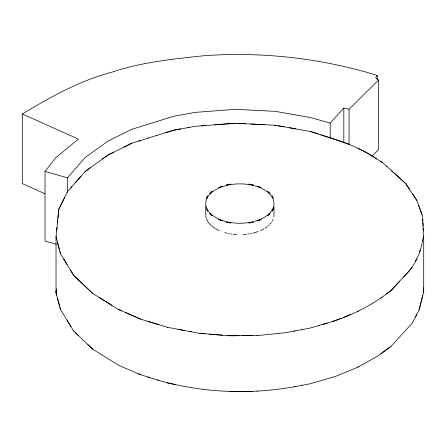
<?xml version="1.0" encoding="UTF-8"?>
<svg xmlns="http://www.w3.org/2000/svg" width="446" height="446" viewBox="0 0 446 446"><rect width="100%" height="100%" fill="white"/><g stroke="black" fill="none" stroke-linecap="round" stroke-linejoin="round"><path stroke-width="0.67" d="M56.642 230.866L56.982 227.41M59.379 305.359L56.029 292.805L56.029 237.088L57.685 220.346M57.891 218.295L58.788 209.319L64.547 197.595M56.029 292.805L56.397 289.103L56.029 292.805L56.675 295.219M57.445 222.716L58.236 214.849M58.253 214.671L58.788 209.319L67.435 191.73L71.845 186.69M59.379 249.637L56.073 236.609M422.713 239.959C420.405 253.869 414.273 267.143 403.719 276.665L403.569 276.827M423.477 236.949L422.92 222.615M301.87 385.35L310.254 383.75L335.888 376.262L358.01 367.097L377.706 356.07L390.98 346.375L412.137 323.25L419.078 310.07L420.227 305.504M419.078 310.07L423.7 291.79L423.7 236.073L422.54 240.639M420.171 305.75L422.713 295.681M423.477 292.665L423.483 288.055M419.692 251.912L420.171 250.033M415.36 261.412L416.748 258.78M415.36 317.128L416.748 314.497M45.007 193.787L22.3 183.607L22.3 113.959C50.889 96.832 80.001 80.492 112.47 72.001C142.09 62.111 173.226 59.011 204.101 55.717C262.399 51.502 321.337 58.259 377.204 75.396L375.699 77.833L378.464 80.068L378.464 149.711L371.602 156.529M56.229 244.257L45.018 241.063L45.018 171.42L55.822 157.633L78.446 139.119L22.3 113.959M70.942 187.727L85.08 171.565L108.099 154.963L113.507 152.287M67.435 192.427L67.435 177.803L85.08 157.633L108.099 141.036L131.871 129.284L173.689 116.283L195.103 112.392L235.315 109.315L275.422 111.349L310.711 117.616L330.163 123.102L343.833 108.01L349.062 109.287L378.464 80.068M80.904 176.337L75.725 182.247M399.443 281.337L390.98 290.658L386.554 293.892M412.137 267.528L390.98 290.658L380.839 298.062M382.133 297.12C364.137 309.641 343.727 318.717 322.581 324.437M390.98 346.375L380.839 353.778M85.08 171.565L90.839 167.412M102.34 159.116L108.099 154.963L131.871 143.211L140.239 140.607M358.01 311.38L358.69 310.996M358.01 367.097L358.69 366.712M123.949 147.13L131.871 143.211M341.502 318.215L332.437 321.555M343.264 317.491L350.634 314.436M138.667 141.098L148.602 137.953M148.317 138.048L156.964 135.355M165.327 132.802L173.689 130.21L189.182 127.394M156.747 135.422L173.689 130.21L180.831 128.916M318.801 325.541L327.347 323.043M319.576 325.312L310.254 328.033L301.87 329.633M294.912 330.954L285.83 332.677L257.532 335.554L227.254 335.609M294.912 386.671C249.448 394.822 201.871 392.926 157.477 380.003M293.97 331.127L302.115 329.583M293.97 386.844L302.115 385.299M187.967 127.617L195.103 126.324L205.16 125.555M245.339 123.743L235.315 123.247L214.454 124.808M201.341 125.844L235.315 123.247M229.735 391.527L252.81 391.315M239 335.727L229.735 335.81L209.43 334.121M242 335.687L252.81 335.593M257.141 335.554L257.532 335.554M257.141 391.27L257.532 391.27M251.042 124.005L264.74 124.718M274.53 125.231L284.253 126.831M237.35 123.347L275.422 125.281M189.661 331.473L199.278 333.318L222.454 335.208M199.278 333.318L205.149 333.792M277.93 125.722L310.711 131.548L318.227 133.962M289.32 127.712L295.692 128.838M167.233 327.252L191.34 331.796M178.428 329.354L184.722 330.531M175.451 384.552L167.233 382.969M45.018 171.42L67.435 177.803M63.767 259.048L73.718 275.45L92.617 293.384L118.352 309.401L140.919 319.241L158.642 324.616M147.726 321.298L167.506 327.336M138.349 373.843L149.784 377.656M147.726 377.032L158.642 380.36M320.925 134.815L321.404 134.971C340.672 140.808 359.967 147.308 376.653 158.899M310.711 131.548L349.731 144.476M118.352 309.401L121.379 310.723M125.872 312.663L140.919 319.241M140.919 374.958L118.352 365.123L92.617 349.101L75.407 332.772M357.882 148.373L365.296 151.919L370.972 155.414M373.163 156.752L382.333 162.394L387 166.57M380.377 161.19L382.333 162.394M99.051 297.343L111.918 305.354M386.559 166.18L405.654 183.518L416.865 200.438L420.054 209.246M391.66 170.757L405.654 183.518L409.389 189.137M73.35 330.57L78.446 335.648M87.89 344.624L92.617 349.101M92.617 293.384L73.718 275.45L70.401 269.958M416.865 200.438L412.695 194.116M57.506 242.602L60.45 253.629L67.134 264.567M67.134 320.345L71.009 326.712M57.506 298.318L60.45 309.346L73.718 331.172M272.266 196.229L272.049 195.866L273.521 198.358M206.23 208.767L207.697 211.259L207.479 210.886M206.414 218.724L208.026 221.801M420.65 210.902L422.546 216.137L422.83 221.11M418.761 205.662L421.983 214.582M56.029 237.088L56.675 239.502M59.909 251.6L60.45 253.629M59.909 307.316L60.45 309.346M422.73 219.371L423.12 226.072M423.243 228.213L423.405 230.944M423.477 287.96L423.7 291.79M377.204 75.396L377.204 79.572M349.062 109.287L349.062 144.811M343.833 108.01L343.833 142.837M330.163 123.102L330.163 137.725M273.995 206.894L273.995 214.883A34.13 19.708 0 0 1 273.833 216.812M205.757 206.225L205.757 214.883M273.108 219.348A34.13 19.708 0 0 1 272.188 221.216M271.402 222.42A34.13 19.708 0 0 1 270.192 223.925M269.261 224.895A34.13 19.708 0 0 1 268.247 225.827M267.282 226.618A34.13 19.708 0 0 1 265.153 228.112M264.004 228.809A34.13 19.708 0 0 1 260.648 230.51M258.212 231.496A34.13 19.708 0 0 1 252.932 233.085M251.672 233.37A34.13 19.708 0 0 1 250.407 233.62M249.119 233.849A34.13 19.708 0 0 1 247.82 234.044M246.515 234.206A34.13 19.708 0 0 1 243.204 234.49M236.519 234.49A34.13 19.708 0 0 1 233.208 234.206M231.903 234.038A34.13 19.708 0 0 1 230.604 233.843M229.316 233.62A34.13 19.708 0 0 1 228.051 233.364M226.808 233.085A34.13 19.708 0 0 1 224.778 232.556M219.097 230.515A34.13 19.708 0 0 1 215.736 228.815M215.156 228.475A34.13 19.708 0 0 1 211.493 225.832M210.975 225.375A34.13 19.708 0 0 1 208.338 222.426M206.214 218.094A34.041 19.652 0 0 1 205.773 215.524M272.266 210.886L272.054 211.259L273.521 208.767L272.266 210.891M207.479 196.229L206.23 198.358L207.697 195.866L207.479 196.229M211.504 192.616L208.354 196.028A34.041 19.652 0 0 0 206.414 207.407L208.349 211.103A34.13 19.708 0 0 0 264.004 217.492A34.13 19.708 0 0 0 252.932 185.358L246.532 184.243A34.035 19.652 0 0 0 226.819 185.363L220.915 187.186L215.747 189.634L211.504 192.616M210.869 192.499L209.709 193.508L212.24 191.323L210.869 192.499M270.036 213.617L267.505 215.803L270.036 213.617M220.72 186.813L218.674 187.61L222.459 186.149L220.72 186.813M261.072 219.516L257.286 220.976L261.072 219.516M227.181 184.856L226.546 184.984L230.861 184.142L227.181 184.856M252.564 222.259L248.89 222.989L253.205 222.141L252.564 222.259M227.181 222.259L226.54 222.141L230.861 222.983L227.181 222.259M253.2 184.984L248.89 184.137L253.2 184.984M220.72 220.302L218.674 219.516L222.454 220.976L220.72 220.302M259.026 186.813L257.286 186.149L261.077 187.61L259.026 186.813M210.869 214.615L209.709 213.617L212.24 215.808L210.869 214.615M270.036 193.508L267.505 191.323L270.036 193.508"/></g></svg>
